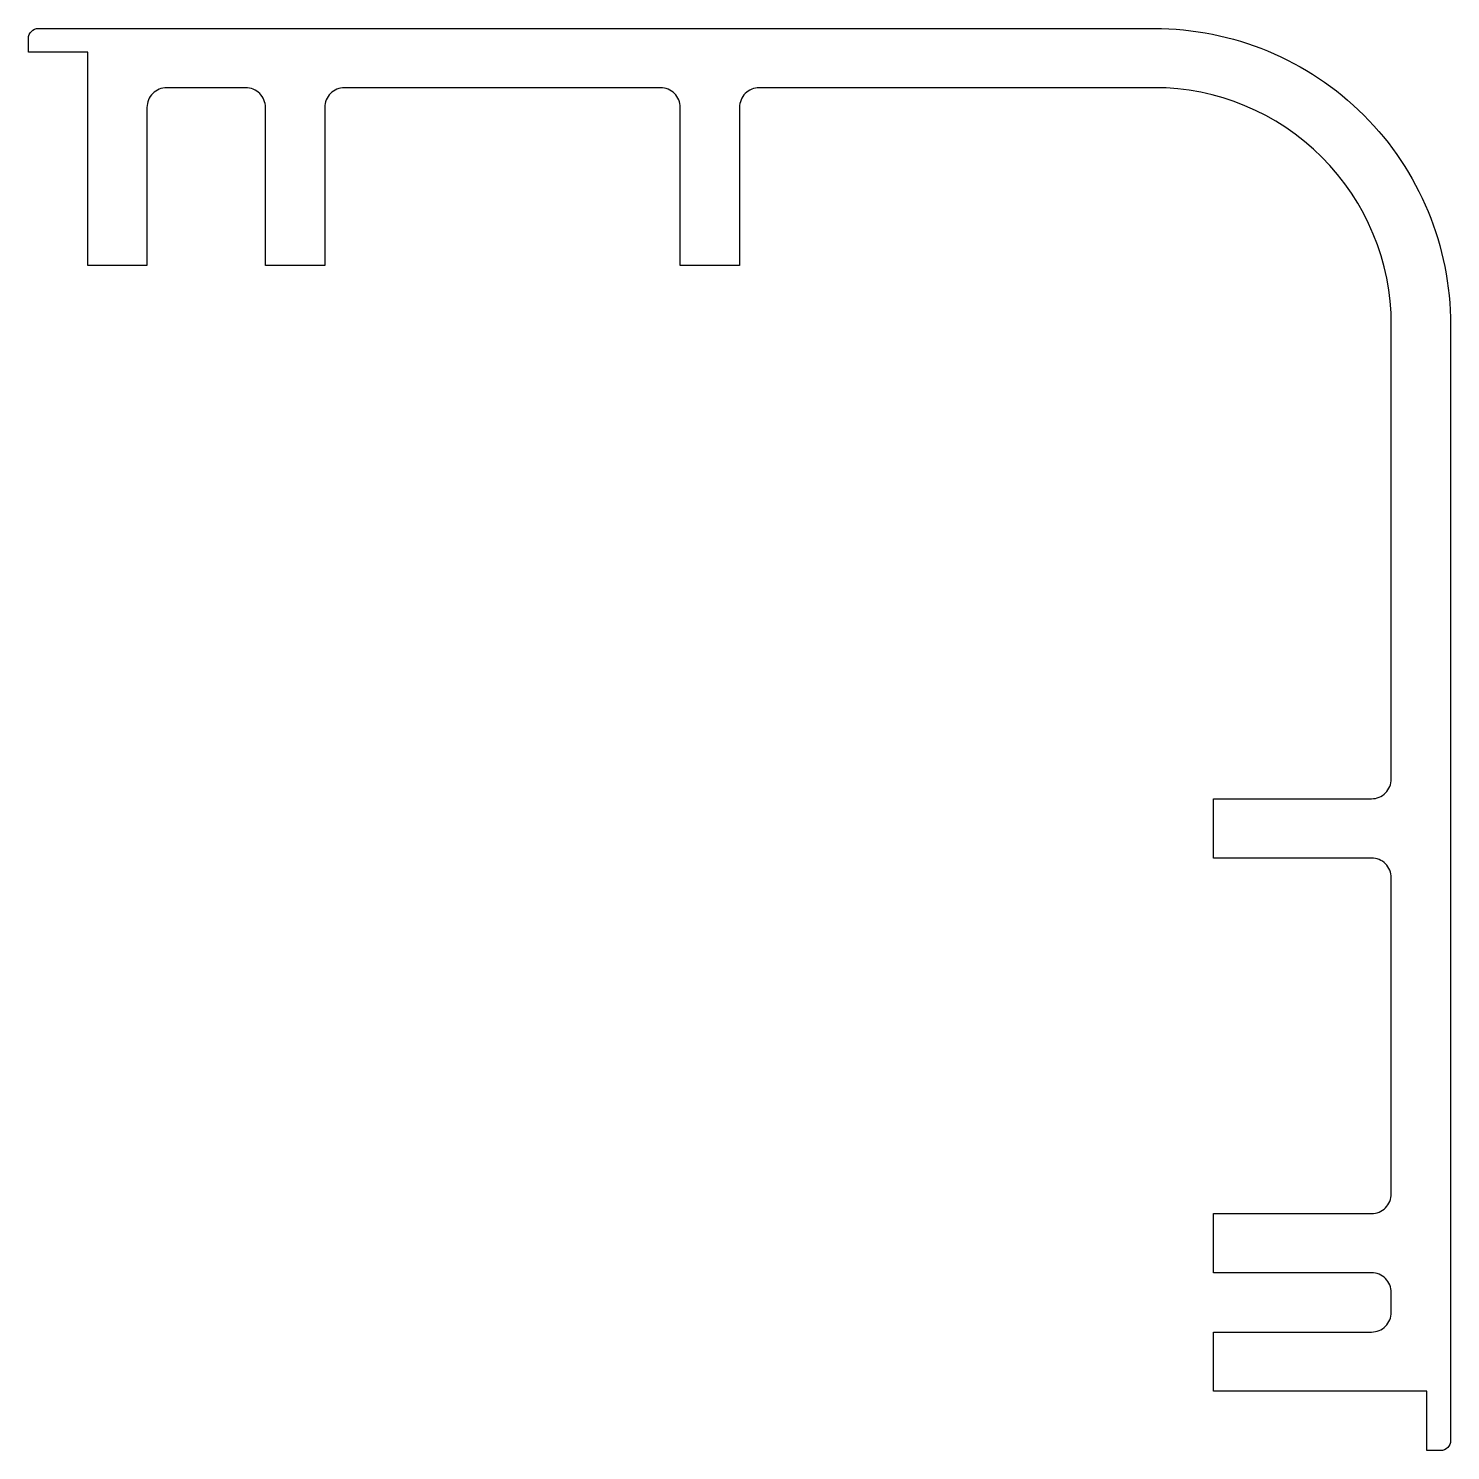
# Model space of a CAD drawing. Extents: x 121.1 to 193.1, y 175.8 to 247.8.
import ezdxf

# ---------------------------------------------------------------- set-up
doc = ezdxf.new("R2010")
doc.units = 0
doc.layers.get('0').update_dxf_attribs({"linetype": 'CONTINUOUS'})

msp = doc.modelspace()

# ---------------------------------------------------------------- linework, layer by layer
msp.add_lwpolyline([(121.639, 247.797), (178.139, 247.797, -0.414214), (193.139, 232.797), (193.139, 176.297, -0.414214), (192.639, 175.797), (191.939, 175.797), (191.939, 178.797), (181.139, 178.797), (181.139, 181.797), (189.139, 181.797, 0.414214), (190.139, 182.797), (190.139, 183.797, 0.414214), (189.139, 184.797), (181.139, 184.797), (181.139, 187.797), (189.139, 187.797, 0.414214), (190.139, 188.797), (190.139, 204.797, 0.414214), (189.139, 205.797), (181.139, 205.797), (181.139, 208.797), (189.139, 208.797, 0.414214), (190.139, 209.797), (190.139, 232.797, 0.414214), (178.139, 244.797), (158.139, 244.797, 0.414214), (157.139, 243.797), (157.139, 235.797), (154.139, 235.797), (154.139, 243.797, 0.414214), (153.139, 244.797), (137.139, 244.797, 0.414214), (136.139, 243.797), (136.139, 235.797), (133.139, 235.797), (133.139, 243.797, 0.414214), (132.139, 244.797), (128.139, 244.797, 0.414214), (127.139, 243.797), (127.139, 235.797), (124.139, 235.797), (124.139, 246.597), (121.139, 246.597), (121.139, 247.297, -0.414214)], format="xyb", close=True)

doc.saveas('drawing.dxf')
